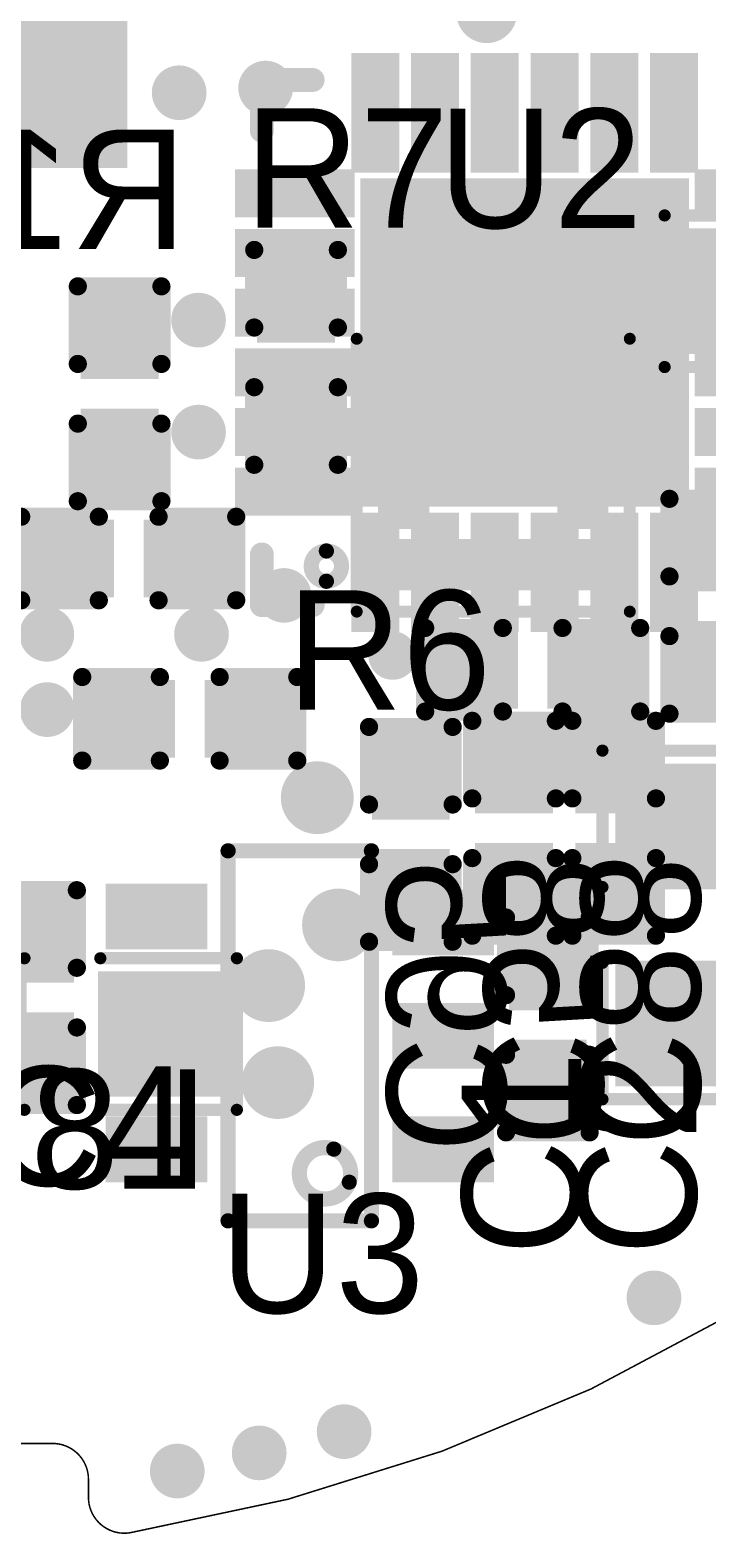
# Model space of a CAD drawing. Extents: x 238.9 to 269.7, y 452.6 to 481.2.
# Drawn here: x 254.73 to 260.4, y 452.61 to 465.21 of the extents above; entities that cross this region are included whole.
import ezdxf

# ---------------------------------------------------------------- set-up
doc = ezdxf.new("R2010")
doc.units = 0
doc.layers.get('0').update_dxf_attribs({"linetype": 'CONTINUOUS'})
for name, color, linetype in [('BOTTOMOVERLAY', 54, 'CONTINUOUS'), ('BOTTOMPASTE', 16, 'CONTINUOUS'), ('BOTTOMSOLDER', 6, 'CONTINUOUS'), ('KEEPOUTLAYER', 6, 'CONTINUOUS'), ('MULTILAYER', 9, 'CONTINUOUS'), ('TOPOVERLAY', 2, 'CONTINUOUS'), ('TOPPASTE', 8, 'CONTINUOUS'), ('TOPSOLDER', 216, 'CONTINUOUS'), ('VIAHOLELAYER', 16, 'CONTINUOUS')]:
    doc.layers.add(name, color=color, linetype=linetype)

# ---------------------------------------------------------------- blocks, each defined once
blk = doc.blocks.new('KEY_P_________B_2')
at = {"layer": 'BOTTOMOVERLAY', "const_width": 0.127}
for points in [[(-0.961, 2.2), (1.071, 2.2)], [(-1.85, -1.483), (-1.85, 1.482)], [(1.833, -1.483), (1.833, 1.438)], [(-1.088, -2.245), (1.071, -2.245)]]:
    blk.add_lwpolyline(points, dxfattribs=at)
at = {"layer": 'BOTTOMOVERLAY', "const_width": 0.0635}
for points in [[(-0.993, 2.2, 1), (-0.929, 2.2, 1)], [(1.039, 2.2, 1), (1.103, 2.2, 1)], [(-1.882, 1.482, 1), (-1.818, 1.482, 1)], [(1.801, 1.438, 1), (1.865, 1.438, 1)], [(-1.882, -1.483, 1), (-1.818, -1.483, 1)], [(1.801, -1.483, 1), (1.865, -1.483, 1)], [(-1.12, -2.245, 1), (-1.056, -2.245, 1)], [(1.039, -2.245, 1), (1.103, -2.245, 1)]]:
    blk.add_lwpolyline(points, format="xyb", close=True, dxfattribs=at)
at = {"layer": 'BOTTOMPASTE'}
for points in [[(-2.25, 1.6), (-1.45, 1.6), (-2.25, 2.8), (-1.45, 2.8)], [(1.45, 1.6), (2.25, 1.6), (1.45, 2.8), (2.25, 2.8)], [(-2.225, 0.4), (-2.825, 0.4), (-2.225, -0.4), (-2.825, -0.4)], [(2.225, -0.4), (2.825, -0.4), (2.225, 0.4), (2.825, 0.4)], [(-2.25, -2.8), (-1.45, -2.8), (-2.25, -1.6), (-1.45, -1.6)], [(1.45, -2.8), (2.25, -2.8), (1.45, -1.6), (2.25, -1.6)]]:
    blk.add_solid(points, dxfattribs=at)
at = {"layer": 'BOTTOMSOLDER'}
for points in [[(-2.326, 1.524), (-1.374, 1.524), (-2.326, 2.876), (-1.374, 2.876)], [(1.374, 1.524), (2.326, 1.524), (1.374, 2.876), (2.326, 2.876)], [(-2.149, 0.476), (-2.901, 0.476), (-2.149, -0.476), (-2.901, -0.476)], [(2.149, -0.476), (2.901, -0.476), (2.149, 0.476), (2.901, 0.476)], [(-2.326, -2.876), (-1.374, -2.876), (-2.326, -1.524), (-1.374, -1.524)], [(1.374, -2.876), (2.326, -2.876), (1.374, -1.524), (2.326, -1.524)]]:
    blk.add_solid(points, dxfattribs=at)
blk = doc.blocks.new('WQFN24_B_5')
at = {"layer": 'BOTTOMOVERLAY', "const_width": 0.2}
for points in [[(-2.2, 2.2), (-2.2, 1.775)], [(-2.2, 2.2), (-1.775, 2.2)], [(1.775, 2.2), (2.2, 2.2)], [(2.2, 2.2), (2.2, 1.775)], [(-2.2, -1.775), (-2.2, -2.2)], [(2.2, -1.775), (2.2, -2.2)], [(-2.2, -2.2), (-1.775, -2.2)], [(1.775, -2.2), (2.2, -2.2)]]:
    blk.add_lwpolyline(points, dxfattribs=at)
at = {"layer": 'BOTTOMOVERLAY'}
for points, const_width in [([(-2.25, 2.2, 1), (-2.15, 2.2, 1)], 0.1), ([(-2.25, 2.2, 1), (-2.15, 2.2, 1)], 0.1), ([(-1.825, 2.2, 1), (-1.725, 2.2, 1)], 0.1), ([(1.725, 2.2, 1), (1.825, 2.2, 1)], 0.1), ([(2.15, 2.2, 1), (2.25, 2.2, 1)], 0.1), ([(2.15, 2.2, 1), (2.25, 2.2, 1)], 0.1), ([(-2.25, 1.775, 1), (-2.15, 1.775, 1)], 0.1), ([(2.15, 1.775, 1), (2.25, 1.775, 1)], 0.1), ([(-2.25, -1.775, 1), (-2.15, -1.775, 1)], 0.1), ([(2.15, -1.775, 1), (2.25, -1.775, 1)], 0.1), ([(-2.725, -2.05, 1), (-2.975, -2.05, 1)], 0.25), ([(-3.037, -2.05, 1), (-2.913, -2.05, 1)], 0.125), ([(-2.787, -2.05, 1), (-2.662, -2.05, 1)], 0.125), ([(-2.25, -2.2, 1), (-2.15, -2.2, 1)], 0.1), ([(-2.25, -2.2, 1), (-2.15, -2.2, 1)], 0.1), ([(-1.825, -2.2, 1), (-1.725, -2.2, 1)], 0.1), ([(1.725, -2.2, 1), (1.825, -2.2, 1)], 0.1), ([(2.15, -2.2, 1), (2.25, -2.2, 1)], 0.1), ([(2.15, -2.2, 1), (2.25, -2.2, 1)], 0.1)]:
    blk.add_lwpolyline(points, format="xyb", close=True, dxfattribs=dict(at, const_width=const_width))
at = {"layer": 'BOTTOMPASTE'}
for points in [[(-1.375, 1.5), (-1.125, 1.5), (-1.375, 2.35), (-1.125, 2.35)], [(-0.875, 1.5), (-0.625, 1.5), (-0.875, 2.35), (-0.625, 2.35)], [(-0.375, 1.5), (-0.125, 1.5), (-0.375, 2.35), (-0.125, 2.35)], [(0.125, 1.5), (0.375, 1.5), (0.125, 2.35), (0.375, 2.35)], [(0.625, 1.5), (0.875, 1.5), (0.625, 2.35), (0.875, 2.35)], [(1.125, 1.5), (1.375, 1.5), (1.125, 2.35), (1.375, 2.35)], [(-2.35, 1.375), (-2.35, 1.125), (-1.5, 1.375), (-1.5, 1.125)], [(-1.3, -1.3), (1.3, -1.3), (-1.3, 1.3), (1.3, 1.3)], [(1.5, 1.375), (1.5, 1.125), (2.35, 1.375), (2.35, 1.125)], [(-2.35, 0.875), (-2.35, 0.625), (-1.5, 0.875), (-1.5, 0.625)], [(1.5, 0.875), (1.5, 0.625), (2.35, 0.875), (2.35, 0.625)], [(-2.35, 0.375), (-2.35, 0.125), (-1.5, 0.375), (-1.5, 0.125)], [(1.5, 0.375), (1.5, 0.125), (2.35, 0.375), (2.35, 0.125)], [(-2.35, -0.125), (-2.35, -0.375), (-1.5, -0.125), (-1.5, -0.375)], [(1.5, -0.125), (1.5, -0.375), (2.35, -0.125), (2.35, -0.375)], [(-2.35, -0.625), (-2.35, -0.875), (-1.5, -0.625), (-1.5, -0.875)], [(1.5, -0.625), (1.5, -0.875), (2.35, -0.625), (2.35, -0.875)], [(-2.35, -1.125), (-2.35, -1.375), (-1.5, -1.125), (-1.5, -1.375)], [(1.5, -1.125), (1.5, -1.375), (2.35, -1.125), (2.35, -1.375)], [(-1.375, -2.35), (-1.125, -2.35), (-1.375, -1.5), (-1.125, -1.5)], [(-0.875, -2.35), (-0.625, -2.35), (-0.875, -1.5), (-0.625, -1.5)], [(-0.375, -2.35), (-0.125, -2.35), (-0.375, -1.5), (-0.125, -1.5)], [(0.125, -2.35), (0.375, -2.35), (0.125, -1.5), (0.375, -1.5)], [(0.625, -2.35), (0.875, -2.35), (0.625, -1.5), (0.875, -1.5)], [(1.125, -2.35), (1.375, -2.35), (1.125, -1.5), (1.375, -1.5)]]:
    blk.add_solid(points, dxfattribs=at)
at = {"layer": 'BOTTOMSOLDER'}
for points in [[(-1.451, 1.424), (-1.049, 1.424), (-1.451, 2.426), (-1.049, 2.426)], [(-0.951, 1.424), (-0.549, 1.424), (-0.951, 2.426), (-0.549, 2.426)], [(-0.451, 1.424), (-0.049, 1.424), (-0.451, 2.426), (-0.049, 2.426)], [(0.049, 1.424), (0.451, 1.424), (0.049, 2.426), (0.451, 2.426)], [(0.549, 1.424), (0.951, 1.424), (0.549, 2.426), (0.951, 2.426)], [(1.049, 1.424), (1.451, 1.424), (1.049, 2.426), (1.451, 2.426)], [(-2.426, 1.451), (-2.426, 1.049), (-1.424, 1.451), (-1.424, 1.049)], [(1.424, 1.451), (1.424, 1.049), (2.426, 1.451), (2.426, 1.049)], [(-1.376, -1.376), (1.376, -1.376), (-1.376, 1.376), (1.376, 1.376)], [(-2.426, 0.951), (-2.426, 0.549), (-1.424, 0.951), (-1.424, 0.549)], [(1.424, 0.951), (1.424, 0.549), (2.426, 0.951), (2.426, 0.549)], [(-2.426, 0.451), (-2.426, 0.049), (-1.424, 0.451), (-1.424, 0.049)], [(1.424, 0.451), (1.424, 0.049), (2.426, 0.451), (2.426, 0.049)], [(-2.426, -0.049), (-2.426, -0.451), (-1.424, -0.049), (-1.424, -0.451)], [(1.424, -0.049), (1.424, -0.451), (2.426, -0.049), (2.426, -0.451)], [(-2.426, -0.549), (-2.426, -0.951), (-1.424, -0.549), (-1.424, -0.951)], [(1.424, -0.549), (1.424, -0.951), (2.426, -0.549), (2.426, -0.951)], [(-2.426, -1.049), (-2.426, -1.451), (-1.424, -1.049), (-1.424, -1.451)], [(1.424, -1.049), (1.424, -1.451), (2.426, -1.049), (2.426, -1.451)], [(-1.451, -2.426), (-1.049, -2.426), (-1.451, -1.424), (-1.049, -1.424)], [(-0.951, -2.426), (-0.549, -2.426), (-0.951, -1.424), (-0.549, -1.424)], [(-0.451, -2.426), (-0.049, -2.426), (-0.451, -1.424), (-0.049, -1.424)], [(0.049, -2.426), (0.451, -2.426), (0.049, -1.424), (0.451, -1.424)], [(0.549, -2.426), (0.951, -2.426), (0.549, -1.424), (0.951, -1.424)], [(1.049, -2.426), (1.451, -2.426), (1.049, -1.424), (1.451, -1.424)]]:
    blk.add_solid(points, dxfattribs=at)
blk = doc.blocks.new('0402R_B_11')
at = {"layer": 'BOTTOMOVERLAY', "const_width": 0.152}
for points in [[(-0.9, 0.35), (-0.9, -0.35)], [(-0.9, 0.35), (-0.25, 0.35)], [(0.25, 0.35), (0.9, 0.35)], [(0.9, 0.35), (0.9, -0.35)], [(-0.9, -0.35), (-0.25, -0.35)], [(0.9, -0.35), (0.25, -0.35)]]:
    blk.add_lwpolyline(points, dxfattribs=at)
at = {"layer": 'BOTTOMOVERLAY', "const_width": 0.0762}
for points in [[(-0.938, 0.35, 1), (-0.862, 0.35, 1)], [(-0.938, 0.35, 1), (-0.862, 0.35, 1)], [(-0.288, 0.35, 1), (-0.212, 0.35, 1)], [(0.212, 0.35, 1), (0.288, 0.35, 1)], [(0.862, 0.35, 1), (0.938, 0.35, 1)], [(0.862, 0.35, 1), (0.938, 0.35, 1)], [(-0.938, -0.35, 1), (-0.862, -0.35, 1)], [(-0.938, -0.35, 1), (-0.862, -0.35, 1)], [(-0.288, -0.35, 1), (-0.212, -0.35, 1)], [(0.212, -0.35, 1), (0.288, -0.35, 1)], [(0.862, -0.35, 1), (0.938, -0.35, 1)], [(0.862, -0.35, 1), (0.938, -0.35, 1)]]:
    blk.add_lwpolyline(points, format="xyb", close=True, dxfattribs=at)
at = {"layer": 'BOTTOMPASTE'}
for points in [[(-0.8, 0.25), (-0.8, -0.25), (-0.2, 0.25), (-0.2, -0.25)], [(0.2, 0.25), (0.2, -0.25), (0.8, 0.25), (0.8, -0.25)]]:
    blk.add_solid(points, dxfattribs=at)
at = {"layer": 'BOTTOMSOLDER'}
for points in [[(-0.876, 0.326), (-0.876, -0.326), (-0.124, 0.326), (-0.124, -0.326)], [(0.124, 0.326), (0.124, -0.326), (0.876, 0.326), (0.876, -0.326)]]:
    blk.add_solid(points, dxfattribs=at)
blk = doc.blocks.new('0402R_B_12')
at = {"layer": 'BOTTOMOVERLAY', "const_width": 0.152}
for points in [[(-0.9, -0.35), (-0.9, 0.35)], [(-0.9, 0.35), (-0.25, 0.35)], [(0.25, 0.35), (0.9, 0.35)], [(0.9, -0.35), (0.9, 0.35)], [(-0.9, -0.35), (-0.25, -0.35)], [(0.25, -0.35), (0.9, -0.35)]]:
    blk.add_lwpolyline(points, dxfattribs=at)
at = {"layer": 'BOTTOMOVERLAY', "const_width": 0.0762}
for points in [[(-0.938, 0.35, 1), (-0.862, 0.35, 1)], [(-0.938, 0.35, 1), (-0.862, 0.35, 1)], [(-0.288, 0.35, 1), (-0.212, 0.35, 1)], [(0.212, 0.35, 1), (0.288, 0.35, 1)], [(0.862, 0.35, 1), (0.938, 0.35, 1)], [(0.862, 0.35, 1), (0.938, 0.35, 1)], [(-0.938, -0.35, 1), (-0.862, -0.35, 1)], [(-0.938, -0.35, 1), (-0.862, -0.35, 1)], [(-0.288, -0.35, 1), (-0.212, -0.35, 1)], [(0.212, -0.35, 1), (0.288, -0.35, 1)], [(0.862, -0.35, 1), (0.938, -0.35, 1)], [(0.862, -0.35, 1), (0.938, -0.35, 1)]]:
    blk.add_lwpolyline(points, format="xyb", close=True, dxfattribs=at)
at = {"layer": 'BOTTOMPASTE'}
for points in [[(-0.8, 0.25), (-0.8, -0.25), (-0.2, 0.25), (-0.2, -0.25)], [(0.2, 0.25), (0.2, -0.25), (0.8, 0.25), (0.8, -0.25)]]:
    blk.add_solid(points, dxfattribs=at)
at = {"layer": 'BOTTOMSOLDER'}
for points in [[(-0.876, 0.326), (-0.876, -0.326), (-0.124, 0.326), (-0.124, -0.326)], [(0.124, 0.326), (0.124, -0.326), (0.876, 0.326), (0.876, -0.326)]]:
    blk.add_solid(points, dxfattribs=at)
blk = doc.blocks.new('0402R_B_22')
at = {"layer": 'BOTTOMOVERLAY', "const_width": 0.152}
for points in [[(-0.9, -0.35), (-0.9, 0.35)], [(-0.9, 0.35), (-0.25, 0.35)], [(0.25, 0.35), (0.9, 0.35)], [(0.9, -0.35), (0.9, 0.35)], [(-0.9, -0.35), (-0.25, -0.35)], [(0.25, -0.35), (0.9, -0.35)]]:
    blk.add_lwpolyline(points, dxfattribs=at)
at = {"layer": 'BOTTOMOVERLAY', "const_width": 0.0762}
for points in [[(-0.938, 0.35, 1), (-0.862, 0.35, 1)], [(-0.938, 0.35, 1), (-0.862, 0.35, 1)], [(-0.288, 0.35, 1), (-0.212, 0.35, 1)], [(0.212, 0.35, 1), (0.288, 0.35, 1)], [(0.862, 0.35, 1), (0.938, 0.35, 1)], [(0.862, 0.35, 1), (0.938, 0.35, 1)], [(-0.938, -0.35, 1), (-0.862, -0.35, 1)], [(-0.938, -0.35, 1), (-0.862, -0.35, 1)], [(-0.288, -0.35, 1), (-0.212, -0.35, 1)], [(0.212, -0.35, 1), (0.288, -0.35, 1)], [(0.862, -0.35, 1), (0.938, -0.35, 1)], [(0.862, -0.35, 1), (0.938, -0.35, 1)]]:
    blk.add_lwpolyline(points, format="xyb", close=True, dxfattribs=at)
at = {"layer": 'BOTTOMPASTE'}
for points in [[(-0.8, 0.25), (-0.8, -0.25), (-0.2, 0.25), (-0.2, -0.25)], [(0.2, 0.25), (0.2, -0.25), (0.8, 0.25), (0.8, -0.25)]]:
    blk.add_solid(points, dxfattribs=at)
at = {"layer": 'BOTTOMSOLDER'}
for points in [[(-0.876, 0.326), (-0.876, -0.326), (-0.124, 0.326), (-0.124, -0.326)], [(0.124, 0.326), (0.124, -0.326), (0.876, 0.326), (0.876, -0.326)]]:
    blk.add_solid(points, dxfattribs=at)
blk = doc.blocks.new('LGA_12_24')
at = {"layer": 'TOPOVERLAY'}
for points, const_width in [([(-0.635, 1.397, 1), (-0.889, 1.397, 1)], 0.127), ([(-0.921, 1.397, 1), (-0.857, 1.397, 1)], 0.0635), ([(-0.667, 1.397, 1), (-0.603, 1.397, 1)], 0.0635), ([(-1.168, 1.143, 1), (-1.118, 1.143, 1)], 0.05), ([(-1.168, 1.143, 1), (-1.118, 1.143, 1)], 0.05), ([(1.118, 1.143, 1), (1.168, 1.143, 1)], 0.05), ([(1.118, 1.143, 1), (1.168, 1.143, 1)], 0.05), ([(-1.168, -1.143, 1), (-1.118, -1.143, 1)], 0.05), ([(-1.168, -1.143, 1), (-1.118, -1.143, 1)], 0.05), ([(1.118, -1.143, 1), (1.168, -1.143, 1)], 0.05), ([(1.118, -1.143, 1), (1.168, -1.143, 1)], 0.05)]:
    blk.add_lwpolyline(points, format="xyb", close=True, dxfattribs=dict(at, const_width=const_width))
at = {"layer": 'TOPOVERLAY', "const_width": 0.1}
for points in [[(-1.143, 1.143), (-1.143, -1.143)], [(-1.143, 1.143), (1.143, 1.143)], [(1.143, 1.143), (1.143, -1.143)], [(-1.143, -1.143), (1.143, -1.143)]]:
    blk.add_lwpolyline(points, dxfattribs=at)
at = {"layer": 'TOPPASTE'}
for points in [[(-0.125, 0.613), (-0.125, 0.888), (-0.375, 0.613), (-0.375, 0.888)], [(0.375, 0.613), (0.375, 0.888), (0.125, 0.613), (0.125, 0.888)], [(-0.888, 0.625), (-0.613, 0.625), (-0.888, 0.875), (-0.613, 0.875)], [(0.613, 0.625), (0.888, 0.625), (0.613, 0.875), (0.888, 0.875)], [(-0.888, 0.125), (-0.613, 0.125), (-0.888, 0.375), (-0.613, 0.375)], [(0.613, 0.125), (0.888, 0.125), (0.613, 0.375), (0.888, 0.375)], [(-0.888, -0.375), (-0.613, -0.375), (-0.888, -0.125), (-0.613, -0.125)], [(0.613, -0.375), (0.888, -0.375), (0.613, -0.125), (0.888, -0.125)], [(-0.888, -0.875), (-0.613, -0.875), (-0.888, -0.625), (-0.613, -0.625)], [(-0.125, -0.888), (-0.125, -0.613), (-0.375, -0.888), (-0.375, -0.613)], [(0.375, -0.888), (0.375, -0.613), (0.125, -0.888), (0.125, -0.613)], [(0.613, -0.875), (0.888, -0.875), (0.613, -0.625), (0.888, -0.625)]]:
    blk.add_solid(points, dxfattribs=at)
at = {"layer": 'TOPSOLDER'}
for points in [[(-0.964, 0.549), (-0.536, 0.549), (-0.964, 0.951), (-0.536, 0.951)], [(-0.049, 0.536), (-0.049, 0.964), (-0.451, 0.536), (-0.451, 0.964)], [(0.451, 0.536), (0.451, 0.964), (0.049, 0.536), (0.049, 0.964)], [(0.536, 0.549), (0.964, 0.549), (0.536, 0.951), (0.964, 0.951)], [(-0.964, 0.049), (-0.536, 0.049), (-0.964, 0.451), (-0.536, 0.451)], [(0.536, 0.049), (0.964, 0.049), (0.536, 0.451), (0.964, 0.451)], [(-0.964, -0.451), (-0.536, -0.451), (-0.964, -0.049), (-0.536, -0.049)], [(0.536, -0.451), (0.964, -0.451), (0.536, -0.049), (0.964, -0.049)], [(-0.964, -0.951), (-0.536, -0.951), (-0.964, -0.549), (-0.536, -0.549)], [(-0.049, -0.964), (-0.049, -0.536), (-0.451, -0.964), (-0.451, -0.536)], [(0.451, -0.964), (0.451, -0.536), (0.049, -0.964), (0.049, -0.536)], [(0.536, -0.951), (0.964, -0.951), (0.536, -0.549), (0.964, -0.549)]]:
    blk.add_solid(points, dxfattribs=at)
blk = doc.blocks.new('0402C_B_26')
at = {"layer": 'BOTTOMOVERLAY', "const_width": 0.152}
for points in [[(-0.25, 0.35), (-0.9, 0.35)], [(-0.9, -0.35), (-0.9, 0.35)], [(0.9, 0.35), (0.25, 0.35)], [(0.9, -0.35), (0.9, 0.35)], [(-0.25, -0.35), (-0.9, -0.35)], [(0.25, -0.35), (0.9, -0.35)]]:
    blk.add_lwpolyline(points, dxfattribs=at)
at = {"layer": 'BOTTOMOVERLAY', "const_width": 0.0762}
for points in [[(-0.938, 0.35, 1), (-0.862, 0.35, 1)], [(-0.938, 0.35, 1), (-0.862, 0.35, 1)], [(-0.288, 0.35, 1), (-0.212, 0.35, 1)], [(0.212, 0.35, 1), (0.288, 0.35, 1)], [(0.862, 0.35, 1), (0.938, 0.35, 1)], [(0.862, 0.35, 1), (0.938, 0.35, 1)], [(-0.938, -0.35, 1), (-0.862, -0.35, 1)], [(-0.938, -0.35, 1), (-0.862, -0.35, 1)], [(-0.288, -0.35, 1), (-0.212, -0.35, 1)], [(0.212, -0.35, 1), (0.288, -0.35, 1)], [(0.862, -0.35, 1), (0.938, -0.35, 1)], [(0.862, -0.35, 1), (0.938, -0.35, 1)]]:
    blk.add_lwpolyline(points, format="xyb", close=True, dxfattribs=at)
at = {"layer": 'BOTTOMPASTE'}
for points in [[(-0.8, 0.25), (-0.8, -0.25), (-0.2, 0.25), (-0.2, -0.25)], [(0.2, 0.25), (0.2, -0.25), (0.8, 0.25), (0.8, -0.25)]]:
    blk.add_solid(points, dxfattribs=at)
at = {"layer": 'BOTTOMSOLDER'}
for points in [[(-0.876, 0.326), (-0.876, -0.326), (-0.124, 0.326), (-0.124, -0.326)], [(0.124, 0.326), (0.124, -0.326), (0.876, 0.326), (0.876, -0.326)]]:
    blk.add_solid(points, dxfattribs=at)
blk = doc.blocks.new('0402C_B_27')
at = {"layer": 'BOTTOMOVERLAY', "const_width": 0.152}
for points in [[(-0.25, 0.35), (-0.9, 0.35)], [(-0.9, -0.35), (-0.9, 0.35)], [(0.9, 0.35), (0.25, 0.35)], [(0.9, -0.35), (0.9, 0.35)], [(-0.25, -0.35), (-0.9, -0.35)], [(0.9, -0.35), (0.25, -0.35)]]:
    blk.add_lwpolyline(points, dxfattribs=at)
at = {"layer": 'BOTTOMOVERLAY', "const_width": 0.0762}
for points in [[(-0.938, 0.35, 1), (-0.862, 0.35, 1)], [(-0.938, 0.35, 1), (-0.862, 0.35, 1)], [(-0.288, 0.35, 1), (-0.212, 0.35, 1)], [(0.212, 0.35, 1), (0.288, 0.35, 1)], [(0.862, 0.35, 1), (0.938, 0.35, 1)], [(0.862, 0.35, 1), (0.938, 0.35, 1)], [(-0.938, -0.35, 1), (-0.862, -0.35, 1)], [(-0.938, -0.35, 1), (-0.862, -0.35, 1)], [(-0.288, -0.35, 1), (-0.212, -0.35, 1)], [(0.212, -0.35, 1), (0.288, -0.35, 1)], [(0.862, -0.35, 1), (0.938, -0.35, 1)], [(0.862, -0.35, 1), (0.938, -0.35, 1)]]:
    blk.add_lwpolyline(points, format="xyb", close=True, dxfattribs=at)
at = {"layer": 'BOTTOMPASTE'}
for points in [[(-0.8, 0.25), (-0.8, -0.25), (-0.2, 0.25), (-0.2, -0.25)], [(0.2, 0.25), (0.2, -0.25), (0.8, 0.25), (0.8, -0.25)]]:
    blk.add_solid(points, dxfattribs=at)
at = {"layer": 'BOTTOMSOLDER'}
for points in [[(-0.876, 0.326), (-0.876, -0.326), (-0.124, 0.326), (-0.124, -0.326)], [(0.124, 0.326), (0.124, -0.326), (0.876, 0.326), (0.876, -0.326)]]:
    blk.add_solid(points, dxfattribs=at)
blk = doc.blocks.new('0402C_B_28')
at = {"layer": 'BOTTOMOVERLAY', "const_width": 0.152}
for points in [[(-0.25, 0.35), (-0.9, 0.35)], [(-0.9, -0.35), (-0.9, 0.35)], [(0.9, 0.35), (0.25, 0.35)], [(0.9, -0.35), (0.9, 0.35)], [(-0.25, -0.35), (-0.9, -0.35)], [(0.9, -0.35), (0.25, -0.35)]]:
    blk.add_lwpolyline(points, dxfattribs=at)
at = {"layer": 'BOTTOMOVERLAY', "const_width": 0.0762}
for points in [[(-0.938, 0.35, 1), (-0.862, 0.35, 1)], [(-0.938, 0.35, 1), (-0.862, 0.35, 1)], [(-0.288, 0.35, 1), (-0.212, 0.35, 1)], [(0.212, 0.35, 1), (0.288, 0.35, 1)], [(0.862, 0.35, 1), (0.938, 0.35, 1)], [(0.862, 0.35, 1), (0.938, 0.35, 1)], [(-0.938, -0.35, 1), (-0.862, -0.35, 1)], [(-0.938, -0.35, 1), (-0.862, -0.35, 1)], [(-0.288, -0.35, 1), (-0.212, -0.35, 1)], [(0.212, -0.35, 1), (0.288, -0.35, 1)], [(0.862, -0.35, 1), (0.938, -0.35, 1)], [(0.862, -0.35, 1), (0.938, -0.35, 1)]]:
    blk.add_lwpolyline(points, format="xyb", close=True, dxfattribs=at)
at = {"layer": 'BOTTOMPASTE'}
for points in [[(-0.8, 0.25), (-0.8, -0.25), (-0.2, 0.25), (-0.2, -0.25)], [(0.2, 0.25), (0.2, -0.25), (0.8, 0.25), (0.8, -0.25)]]:
    blk.add_solid(points, dxfattribs=at)
at = {"layer": 'BOTTOMSOLDER'}
for points in [[(-0.876, 0.326), (-0.876, -0.326), (-0.124, 0.326), (-0.124, -0.326)], [(0.124, 0.326), (0.124, -0.326), (0.876, 0.326), (0.876, -0.326)]]:
    blk.add_solid(points, dxfattribs=at)
blk = doc.blocks.new('0402R_36')
at = {"layer": 'TOPOVERLAY', "const_width": 0.152}
for points in [[(-0.9, -0.35), (-0.9, 0.35)], [(-0.25, 0.35), (-0.9, 0.35)], [(0.9, 0.35), (0.25, 0.35)], [(0.9, -0.35), (0.9, 0.35)], [(-0.25, -0.35), (-0.9, -0.35)], [(0.9, -0.35), (0.25, -0.35)]]:
    blk.add_lwpolyline(points, dxfattribs=at)
at = {"layer": 'TOPOVERLAY', "const_width": 0.0762}
for points in [[(-0.938, 0.35, 1), (-0.862, 0.35, 1)], [(-0.938, 0.35, 1), (-0.862, 0.35, 1)], [(-0.288, 0.35, 1), (-0.212, 0.35, 1)], [(0.212, 0.35, 1), (0.288, 0.35, 1)], [(0.862, 0.35, 1), (0.938, 0.35, 1)], [(0.862, 0.35, 1), (0.938, 0.35, 1)], [(-0.938, -0.35, 1), (-0.862, -0.35, 1)], [(-0.938, -0.35, 1), (-0.862, -0.35, 1)], [(-0.288, -0.35, 1), (-0.212, -0.35, 1)], [(0.212, -0.35, 1), (0.288, -0.35, 1)], [(0.862, -0.35, 1), (0.938, -0.35, 1)], [(0.862, -0.35, 1), (0.938, -0.35, 1)]]:
    blk.add_lwpolyline(points, format="xyb", close=True, dxfattribs=at)
at = {"layer": 'TOPPASTE'}
for points in [[(-0.2, -0.25), (-0.2, 0.25), (-0.8, -0.25), (-0.8, 0.25)], [(0.8, -0.25), (0.8, 0.25), (0.2, -0.25), (0.2, 0.25)]]:
    blk.add_solid(points, dxfattribs=at)
at = {"layer": 'TOPSOLDER'}
for points in [[(-0.124, -0.326), (-0.124, 0.326), (-0.876, -0.326), (-0.876, 0.326)], [(0.876, -0.326), (0.876, 0.326), (0.124, -0.326), (0.124, 0.326)]]:
    blk.add_solid(points, dxfattribs=at)
blk = doc.blocks.new('0402R_58')
at = {"layer": 'TOPOVERLAY', "const_width": 0.152}
for points in [[(-0.9, 0.35), (-0.25, 0.35)], [(-0.9, -0.35), (-0.9, 0.35)], [(0.9, 0.35), (0.25, 0.35)], [(0.9, -0.35), (0.9, 0.35)], [(-0.25, -0.35), (-0.9, -0.35)], [(0.9, -0.35), (0.25, -0.35)]]:
    blk.add_lwpolyline(points, dxfattribs=at)
at = {"layer": 'TOPOVERLAY', "const_width": 0.0762}
for points in [[(-0.938, 0.35, 1), (-0.862, 0.35, 1)], [(-0.938, 0.35, 1), (-0.862, 0.35, 1)], [(-0.288, 0.35, 1), (-0.212, 0.35, 1)], [(0.212, 0.35, 1), (0.288, 0.35, 1)], [(0.862, 0.35, 1), (0.938, 0.35, 1)], [(0.862, 0.35, 1), (0.938, 0.35, 1)], [(-0.938, -0.35, 1), (-0.862, -0.35, 1)], [(-0.938, -0.35, 1), (-0.862, -0.35, 1)], [(-0.288, -0.35, 1), (-0.212, -0.35, 1)], [(0.212, -0.35, 1), (0.288, -0.35, 1)], [(0.862, -0.35, 1), (0.938, -0.35, 1)], [(0.862, -0.35, 1), (0.938, -0.35, 1)]]:
    blk.add_lwpolyline(points, format="xyb", close=True, dxfattribs=at)
at = {"layer": 'TOPPASTE'}
for points in [[(-0.2, -0.25), (-0.2, 0.25), (-0.8, -0.25), (-0.8, 0.25)], [(0.8, -0.25), (0.8, 0.25), (0.2, -0.25), (0.2, 0.25)]]:
    blk.add_solid(points, dxfattribs=at)
at = {"layer": 'TOPSOLDER'}
for points in [[(-0.124, -0.326), (-0.124, 0.326), (-0.876, -0.326), (-0.876, 0.326)], [(0.876, -0.326), (0.876, 0.326), (0.124, -0.326), (0.124, 0.326)]]:
    blk.add_solid(points, dxfattribs=at)
blk = doc.blocks.new('TAN_0603_60')
at = {"layer": 'TOPOVERLAY', "const_width": 0.102}
for points in [[(-1.651, 0.635), (-1.651, -0.635)], [(-1.46, 0.635), (-1.651, 0.635)], [(-0.318, 0.635), (-1.46, 0.635)], [(-1.46, 0.635), (-1.46, -0.635)], [(1.46, 0.635), (0.318, 0.635)], [(1.46, 0.635), (1.46, -0.635)], [(-1.46, 0.381), (-1.587, 0.381)], [(-1.46, 0.127), (-1.587, 0.127)], [(-1.46, -0.127), (-1.651, -0.127)], [(-1.46, -0.381), (-1.587, -0.381)], [(-1.397, -0.635), (-1.651, -0.635)], [(-0.318, -0.635), (-1.46, -0.635)], [(1.46, -0.635), (0.318, -0.635)]]:
    blk.add_lwpolyline(points, dxfattribs=at)
at = {"layer": 'TOPOVERLAY'}
for points, const_width in [([(-1.676, 0.635, 1), (-1.626, 0.635, 1)], 0.0508), ([(-1.676, 0.635, 1), (-1.626, 0.635, 1)], 0.051), ([(-1.486, 0.635, 1), (-1.435, 0.635, 1)], 0.051), ([(-1.486, 0.635, 1), (-1.435, 0.635, 1)], 0.0508), ([(-1.486, 0.635, 1), (-1.435, 0.635, 1)], 0.0508), ([(-0.343, 0.635, 1), (-0.292, 0.635, 1)], 0.0508), ([(0.292, 0.635, 1), (0.343, 0.635, 1)], 0.0508), ([(1.435, 0.635, 1), (1.486, 0.635, 1)], 0.0508), ([(1.435, 0.635, 1), (1.486, 0.635, 1)], 0.0508), ([(-1.613, 0.381, 1), (-1.562, 0.381, 1)], 0.051), ([(-1.486, 0.381, 1), (-1.435, 0.381, 1)], 0.051), ([(-1.613, 0.127, 1), (-1.562, 0.127, 1)], 0.051), ([(-1.486, 0.127, 1), (-1.435, 0.127, 1)], 0.051), ([(-1.676, -0.127, 1), (-1.626, -0.127, 1)], 0.051), ([(-1.486, -0.127, 1), (-1.435, -0.127, 1)], 0.051), ([(-1.613, -0.381, 1), (-1.562, -0.381, 1)], 0.051), ([(-1.486, -0.381, 1), (-1.435, -0.381, 1)], 0.051), ([(-1.676, -0.635, 1), (-1.626, -0.635, 1)], 0.051), ([(-1.676, -0.635, 1), (-1.626, -0.635, 1)], 0.0508), ([(-1.486, -0.635, 1), (-1.435, -0.635, 1)], 0.0508), ([(-1.486, -0.635, 1), (-1.435, -0.635, 1)], 0.0508), ([(-1.422, -0.635, 1), (-1.372, -0.635, 1)], 0.051), ([(-0.343, -0.635, 1), (-0.292, -0.635, 1)], 0.0508), ([(0.292, -0.635, 1), (0.343, -0.635, 1)], 0.0508), ([(1.435, -0.635, 1), (1.486, -0.635, 1)], 0.0508), ([(1.435, -0.635, 1), (1.486, -0.635, 1)], 0.0508)]:
    blk.add_lwpolyline(points, format="xyb", close=True, dxfattribs=dict(at, const_width=const_width))
at = {"layer": 'TOPPASTE'}
for points in [[(-1.275, -0.45), (-0.376, -0.45), (-1.275, 0.45), (-0.376, 0.45)], [(0.376, -0.45), (1.275, -0.45), (0.376, 0.45), (1.275, 0.45)]]:
    blk.add_solid(points, dxfattribs=at)
at = {"layer": 'TOPSOLDER'}
for points in [[(-1.352, -0.526), (-0.299, -0.526), (-1.352, 0.526), (-0.299, 0.526)], [(0.299, -0.526), (1.352, -0.526), (0.299, 0.526), (1.352, 0.526)]]:
    blk.add_solid(points, dxfattribs=at)
blk = doc.blocks.new('0402C_62')
at = {"layer": 'TOPOVERLAY', "const_width": 0.152}
for points in [[(-0.25, 0.35), (-0.9, 0.35)], [(-0.9, 0.35), (-0.9, -0.35)], [(0.25, 0.35), (0.9, 0.35)], [(0.9, 0.35), (0.9, -0.35)], [(-0.9, -0.35), (-0.25, -0.35)], [(0.25, -0.35), (0.9, -0.35)]]:
    blk.add_lwpolyline(points, dxfattribs=at)
at = {"layer": 'TOPOVERLAY', "const_width": 0.0762}
for points in [[(-0.938, 0.35, 1), (-0.862, 0.35, 1)], [(-0.938, 0.35, 1), (-0.862, 0.35, 1)], [(-0.288, 0.35, 1), (-0.212, 0.35, 1)], [(0.212, 0.35, 1), (0.288, 0.35, 1)], [(0.862, 0.35, 1), (0.938, 0.35, 1)], [(0.862, 0.35, 1), (0.938, 0.35, 1)], [(-0.938, -0.35, 1), (-0.862, -0.35, 1)], [(-0.938, -0.35, 1), (-0.862, -0.35, 1)], [(-0.288, -0.35, 1), (-0.212, -0.35, 1)], [(0.212, -0.35, 1), (0.288, -0.35, 1)], [(0.862, -0.35, 1), (0.938, -0.35, 1)], [(0.862, -0.35, 1), (0.938, -0.35, 1)]]:
    blk.add_lwpolyline(points, format="xyb", close=True, dxfattribs=at)
at = {"layer": 'TOPPASTE'}
for points in [[(-0.2, -0.25), (-0.2, 0.25), (-0.8, -0.25), (-0.8, 0.25)], [(0.8, -0.25), (0.8, 0.25), (0.2, -0.25), (0.2, 0.25)]]:
    blk.add_solid(points, dxfattribs=at)
at = {"layer": 'TOPSOLDER'}
for points in [[(-0.124, -0.326), (-0.124, 0.326), (-0.876, -0.326), (-0.876, 0.326)], [(0.876, -0.326), (0.876, 0.326), (0.124, -0.326), (0.124, 0.326)]]:
    blk.add_solid(points, dxfattribs=at)
blk = doc.blocks.new('0603C_63')
at = {"layer": 'TOPOVERLAY', "const_width": 0.102}
for points in [[(-1.46, 0.635), (-0.318, 0.635)], [(-1.46, 0.635), (-1.46, -0.635)], [(0.318, 0.635), (1.46, 0.635)], [(1.46, 0.635), (1.46, -0.635)], [(-1.46, -0.635), (-0.318, -0.635)], [(0.318, -0.635), (1.46, -0.635)]]:
    blk.add_lwpolyline(points, dxfattribs=at)
at = {"layer": 'TOPOVERLAY', "const_width": 0.0508}
for points in [[(-1.486, 0.635, 1), (-1.435, 0.635, 1)], [(-1.486, 0.635, 1), (-1.435, 0.635, 1)], [(-0.343, 0.635, 1), (-0.292, 0.635, 1)], [(0.292, 0.635, 1), (0.343, 0.635, 1)], [(1.435, 0.635, 1), (1.486, 0.635, 1)], [(1.435, 0.635, 1), (1.486, 0.635, 1)], [(-1.486, -0.635, 1), (-1.435, -0.635, 1)], [(-1.486, -0.635, 1), (-1.435, -0.635, 1)], [(-0.343, -0.635, 1), (-0.292, -0.635, 1)], [(0.292, -0.635, 1), (0.343, -0.635, 1)], [(1.435, -0.635, 1), (1.486, -0.635, 1)], [(1.435, -0.635, 1), (1.486, -0.635, 1)]]:
    blk.add_lwpolyline(points, format="xyb", close=True, dxfattribs=at)
at = {"layer": 'TOPPASTE'}
for points in [[(-1.275, -0.45), (-0.376, -0.45), (-1.275, 0.45), (-0.376, 0.45)], [(0.375, -0.45), (1.275, -0.45), (0.375, 0.45), (1.275, 0.45)]]:
    blk.add_solid(points, dxfattribs=at)
at = {"layer": 'TOPSOLDER'}
for points in [[(-1.352, -0.526), (-0.299, -0.526), (-1.352, 0.526), (-0.299, 0.526)], [(0.299, -0.526), (1.352, -0.526), (0.299, 0.526), (1.352, 0.526)]]:
    blk.add_solid(points, dxfattribs=at)
blk = doc.blocks.new('0402C_64')
at = {"layer": 'TOPOVERLAY', "const_width": 0.152}
for points in [[(-0.9, 0.35), (-0.9, -0.35)], [(-0.25, 0.35), (-0.9, 0.35)], [(0.25, 0.35), (0.9, 0.35)], [(0.9, 0.35), (0.9, -0.35)], [(-0.9, -0.35), (-0.25, -0.35)], [(0.25, -0.35), (0.9, -0.35)]]:
    blk.add_lwpolyline(points, dxfattribs=at)
at = {"layer": 'TOPOVERLAY', "const_width": 0.0762}
for points in [[(-0.938, 0.35, 1), (-0.862, 0.35, 1)], [(-0.938, 0.35, 1), (-0.862, 0.35, 1)], [(-0.288, 0.35, 1), (-0.212, 0.35, 1)], [(0.212, 0.35, 1), (0.288, 0.35, 1)], [(0.862, 0.35, 1), (0.938, 0.35, 1)], [(0.862, 0.35, 1), (0.938, 0.35, 1)], [(-0.938, -0.35, 1), (-0.862, -0.35, 1)], [(-0.938, -0.35, 1), (-0.862, -0.35, 1)], [(-0.288, -0.35, 1), (-0.212, -0.35, 1)], [(0.212, -0.35, 1), (0.288, -0.35, 1)], [(0.862, -0.35, 1), (0.938, -0.35, 1)], [(0.862, -0.35, 1), (0.938, -0.35, 1)]]:
    blk.add_lwpolyline(points, format="xyb", close=True, dxfattribs=at)
at = {"layer": 'TOPPASTE'}
for points in [[(-0.2, -0.25), (-0.2, 0.25), (-0.8, -0.25), (-0.8, 0.25)], [(0.8, -0.25), (0.8, 0.25), (0.2, -0.25), (0.2, 0.25)]]:
    blk.add_solid(points, dxfattribs=at)
at = {"layer": 'TOPSOLDER'}
for points in [[(-0.124, -0.326), (-0.124, 0.326), (-0.876, -0.326), (-0.876, 0.326)], [(0.876, -0.326), (0.876, 0.326), (0.124, -0.326), (0.124, 0.326)]]:
    blk.add_solid(points, dxfattribs=at)
blk = doc.blocks.new('0402C_65')
at = {"layer": 'TOPOVERLAY', "const_width": 0.152}
for points in [[(-0.9, 0.35), (-0.9, -0.35)], [(-0.9, 0.35), (-0.25, 0.35)], [(0.25, 0.35), (0.9, 0.35)], [(0.9, 0.35), (0.9, -0.35)], [(-0.9, -0.35), (-0.25, -0.35)], [(0.25, -0.35), (0.9, -0.35)]]:
    blk.add_lwpolyline(points, dxfattribs=at)
at = {"layer": 'TOPOVERLAY', "const_width": 0.0762}
for points in [[(-0.938, 0.35, 1), (-0.862, 0.35, 1)], [(-0.938, 0.35, 1), (-0.862, 0.35, 1)], [(-0.288, 0.35, 1), (-0.212, 0.35, 1)], [(0.212, 0.35, 1), (0.288, 0.35, 1)], [(0.862, 0.35, 1), (0.938, 0.35, 1)], [(0.862, 0.35, 1), (0.938, 0.35, 1)], [(-0.938, -0.35, 1), (-0.862, -0.35, 1)], [(-0.938, -0.35, 1), (-0.862, -0.35, 1)], [(-0.288, -0.35, 1), (-0.212, -0.35, 1)], [(0.212, -0.35, 1), (0.288, -0.35, 1)], [(0.862, -0.35, 1), (0.938, -0.35, 1)], [(0.862, -0.35, 1), (0.938, -0.35, 1)]]:
    blk.add_lwpolyline(points, format="xyb", close=True, dxfattribs=at)
at = {"layer": 'TOPPASTE'}
for points in [[(-0.2, -0.25), (-0.2, 0.25), (-0.8, -0.25), (-0.8, 0.25)], [(0.8, -0.25), (0.8, 0.25), (0.2, -0.25), (0.2, 0.25)]]:
    blk.add_solid(points, dxfattribs=at)
at = {"layer": 'TOPSOLDER'}
for points in [[(-0.124, -0.326), (-0.124, 0.326), (-0.876, -0.326), (-0.876, 0.326)], [(0.876, -0.326), (0.876, 0.326), (0.124, -0.326), (0.124, 0.326)]]:
    blk.add_solid(points, dxfattribs=at)
blk = doc.blocks.new('L_0603_B_73')
at = {"layer": 'BOTTOMOVERLAY', "const_width": 0.102}
for points in [[(-1.461, 0.635), (-1.461, -0.635)], [(-1.461, 0.635), (-0.318, 0.635)], [(0.318, 0.635), (1.46, 0.635)], [(1.46, 0.635), (1.46, -0.635)], [(-1.461, -0.635), (-0.318, -0.635)], [(0.318, -0.635), (1.46, -0.635)]]:
    blk.add_lwpolyline(points, dxfattribs=at)
at = {"layer": 'BOTTOMOVERLAY', "const_width": 0.0508}
for points in [[(-1.486, 0.635, 1), (-1.435, 0.635, 1)], [(-1.486, 0.635, 1), (-1.435, 0.635, 1)], [(-0.343, 0.635, 1), (-0.292, 0.635, 1)], [(0.292, 0.635, 1), (0.343, 0.635, 1)], [(1.435, 0.635, 1), (1.486, 0.635, 1)], [(1.435, 0.635, 1), (1.486, 0.635, 1)], [(-1.486, -0.635, 1), (-1.435, -0.635, 1)], [(-1.486, -0.635, 1), (-1.435, -0.635, 1)], [(-0.343, -0.635, 1), (-0.292, -0.635, 1)], [(0.292, -0.635, 1), (0.343, -0.635, 1)], [(1.435, -0.635, 1), (1.486, -0.635, 1)], [(1.435, -0.635, 1), (1.486, -0.635, 1)]]:
    blk.add_lwpolyline(points, format="xyb", close=True, dxfattribs=at)
at = {"layer": 'BOTTOMPASTE'}
for points in [[(-1.275, -0.45), (-0.376, -0.45), (-1.275, 0.45), (-0.376, 0.45)], [(0.376, -0.45), (1.275, -0.45), (0.376, 0.45), (1.275, 0.45)]]:
    blk.add_solid(points, dxfattribs=at)
at = {"layer": 'BOTTOMSOLDER'}
for points in [[(-1.352, -0.526), (-0.299, -0.526), (-1.352, 0.526), (-0.299, 0.526)], [(0.299, -0.526), (1.352, -0.526), (0.299, 0.526), (1.352, 0.526)]]:
    blk.add_solid(points, dxfattribs=at)
blk = doc.blocks.new('SOT_23_5_87')
at = {"layer": 'TOPOVERLAY', "const_width": 0.127}
for points in [[(0.6, 1.55), (0.6, -1.55)], [(1.8, 1.55), (0.6, 1.55)], [(1.8, 1.55), (1.8, -1.55)], [(1.8, -1.55), (0.6, -1.55)]]:
    blk.add_lwpolyline(points, dxfattribs=at)
at = {"layer": 'TOPOVERLAY', "const_width": 0.0635}
for points in [[(0.568, 1.55, 1), (0.632, 1.55, 1)], [(0.568, 1.55, 1), (0.632, 1.55, 1)], [(1.768, 1.55, 1), (1.832, 1.55, 1)], [(1.768, 1.55, 1), (1.832, 1.55, 1)], [(0.754, 1.226, 1), (0.817, 1.226, 1)], [(0.754, 1.226, 1), (0.817, 1.226, 1)], [(0.883, 0.949, 1), (0.947, 0.949, 1)], [(0.883, 0.949, 1), (0.947, 0.949, 1)], [(0.568, -1.55, 1), (0.632, -1.55, 1)], [(0.568, -1.55, 1), (0.632, -1.55, 1)], [(1.768, -1.55, 1), (1.832, -1.55, 1)], [(1.768, -1.55, 1), (1.832, -1.55, 1)]]:
    blk.add_lwpolyline(points, format="xyb", close=True, dxfattribs=at)
at = {"layer": 'TOPOVERLAY', "const_width": 0.127}
for points in [[(0.786, 1.226, -2.405303), (0.915, 0.949)], [(0.915, 0.949, -0.403519), (0.786, 1.226)]]:
    blk.add_lwpolyline(points, format="xyb", dxfattribs=at)
at = {"layer": 'TOPPASTE'}
for points in [[(-0.35, 0.75), (0.35, 0.75), (-0.35, 1.15), (0.35, 1.15)], [(2.05, 0.75), (2.75, 0.75), (2.05, 1.15), (2.75, 1.15)], [(-0.35, -0.2), (0.35, -0.2), (-0.35, 0.2), (0.35, 0.2)], [(-0.35, -1.15), (0.35, -1.15), (-0.35, -0.75), (0.35, -0.75)], [(2.05, -1.2), (2.75, -1.2), (2.05, -0.8), (2.75, -0.8)]]:
    blk.add_solid(points, dxfattribs=at)
at = {"layer": 'TOPSOLDER'}
for points in [[(-0.426, 0.674), (0.426, 0.674), (-0.426, 1.226), (0.426, 1.226)], [(1.974, 0.674), (2.826, 0.674), (1.974, 1.226), (2.826, 1.226)], [(-0.426, -0.276), (0.426, -0.276), (-0.426, 0.276), (0.426, 0.276)], [(-0.426, -1.226), (0.426, -1.226), (-0.426, -0.674), (0.426, -0.674)], [(1.974, -1.276), (2.826, -1.276), (1.974, -0.724), (2.826, -0.724)]]:
    blk.add_solid(points, dxfattribs=at)

msp = doc.modelspace()

# ---------------------------------------------------------------- linework, layer by layer
at = {"layer": 'KEEPOUTLAYER', "const_width": 0.0127}
for points in [[(262.805, 456.045, -0.140746), (255.571, 452.618)], [(254.922, 453.366, -0.414214), (255.222, 453.066)], [(255.571, 452.618, -0.462706), (255.222, 452.914)]]:
    msp.add_lwpolyline(points, format="xyb", dxfattribs=at)
for points in [[(251.522, 453.366), (254.922, 453.366)], [(255.222, 452.914), (255.222, 453.066)]]:
    msp.add_lwpolyline(points, dxfattribs=at)
at = {"layer": 'KEEPOUTLAYER', "const_width": 0.00635}
for points in [[(254.919, 453.366, 1), (254.925, 453.366, 1)], [(254.919, 453.366, 1), (254.925, 453.366, 1)], [(255.219, 453.066, 1), (255.225, 453.066, 1)], [(255.219, 453.066, 1), (255.225, 453.066, 1)], [(255.219, 452.914, 1), (255.225, 452.914, 1)], [(255.219, 452.914, 1), (255.225, 452.914, 1)], [(255.568, 452.618, 1), (255.574, 452.618, 1)], [(255.568, 452.618, 1), (255.574, 452.618, 1)]]:
    msp.add_lwpolyline(points, format="xyb", close=True, dxfattribs=at)
at = {"layer": 'MULTILAYER'}
for points, const_width in [([(258.429, 465.352, 1), (258.683, 465.352, 1)], 0.254), ([(255.867, 464.682, 1), (256.096, 464.682, 1)], 0.229), ([(256.591, 464.721, 1), (256.82, 464.721, 1)], 0.229), ([(258.203, 463.142, 1), (258.453, 463.142, 1)], 0.25), ([(259.296, 463.136, 1), (259.546, 463.136, 1)], 0.25), ([(256.029, 462.777, 1), (256.258, 462.777, 1)], 0.229), ([(256.029, 461.839, 1), (256.258, 461.839, 1)], 0.229), ([(256.745, 460.471, 1), (256.973, 460.471, 1)], 0.229), ([(254.759, 460.145, 1), (254.988, 460.145, 1)], 0.229), ([(256.054, 460.145, 1), (256.283, 460.145, 1)], 0.229), ([(257.667, 459.967, 1), (257.87, 459.967, 1)], 0.203), ([(254.762, 459.514, 1), (254.991, 459.514, 1)], 0.229), ([(256.985, 458.776, 1), (257.29, 458.776, 1)], 0.305), ([(257.163, 457.71, 1), (257.467, 457.71, 1)], 0.305), ([(256.578, 457.202, 1), (256.883, 457.202, 1)], 0.305), ([(256.655, 456.389, 1), (256.959, 456.389, 1)], 0.305), ([(259.842, 454.586, 1), (260.071, 454.586, 1)], 0.229), ([(257.248, 453.465, 1), (257.477, 453.465, 1)], 0.229), ([(256.537, 453.287, 1), (256.766, 453.287, 1)], 0.229), ([(255.851, 453.135, 1), (256.08, 453.135, 1)], 0.229)]:
    msp.add_lwpolyline(points, format="xyb", close=True, dxfattribs=dict(at, const_width=const_width))
at = {"layer": 'VIAHOLELAYER'}
for points, const_width in [([(255.918, 464.682, 1), (256.045, 464.682, 1)], 0.127), ([(256.642, 464.721, 1), (256.769, 464.721, 1)], 0.127), ([(258.278, 463.142, 1), (258.378, 463.142, 1)], 0.1), ([(259.371, 463.136, 1), (259.471, 463.136, 1)], 0.1), ([(256.08, 462.777, 1), (256.207, 462.777, 1)], 0.127), ([(256.08, 461.839, 1), (256.207, 461.839, 1)], 0.127), ([(256.796, 460.471, 1), (256.923, 460.471, 1)], 0.127), ([(254.81, 460.145, 1), (254.937, 460.145, 1)], 0.127), ([(256.105, 460.145, 1), (256.232, 460.145, 1)], 0.127), ([(257.705, 459.967, 1), (257.832, 459.967, 1)], 0.127), ([(254.813, 459.514, 1), (254.94, 459.514, 1)], 0.127), ([(257.061, 458.776, 1), (257.213, 458.776, 1)], 0.152), ([(257.239, 457.71, 1), (257.391, 457.71, 1)], 0.152), ([(256.655, 457.202, 1), (256.807, 457.202, 1)], 0.152), ([(256.731, 456.389, 1), (256.883, 456.389, 1)], 0.152), ([(259.893, 454.586, 1), (260.02, 454.586, 1)], 0.127), ([(257.299, 453.465, 1), (257.426, 453.465, 1)], 0.127), ([(256.588, 453.287, 1), (256.715, 453.287, 1)], 0.127), ([(255.902, 453.135, 1), (256.029, 453.135, 1)], 0.127)]:
    msp.add_lwpolyline(points, format="xyb", close=True, dxfattribs=dict(at, const_width=const_width))

# ---------------------------------------------------------------- block references
for name, p, rotation in [('KEY_P_________B_2', (253.222, 466.927), 360), ('WQFN24_B_5', (258.874, 462.589), 90), ('TAN_0603_60', (261.506, 463.019), 180), ('0402R_58', (256.96, 462.465), 270), ('0402R_B_11', (255.483, 462.16), 90), ('LGA_12_24', (258.611, 461.478), 90), ('0402C_62', (260.436, 460.38), 90), ('0402R_B_12', (255.559, 460.78), 360), ('0402R_36', (258.941, 459.848), 180), ('0402R_B_22', (256.07, 459.437), 360), ('0402C_B_28', (258.785, 458.52), 270), ('0402C_B_26', (259.623, 458.52), 270), ('0402C_B_27', (257.921, 458.469), 270), ('0603C_63', (260.16, 457.71), 90), ('SOT_23_5_87', (258.191, 456.781), 180), ('0402C_65', (254.775, 457.101), 90), ('0402C_64', (259.068, 456.872), 90), ('L_0603_B_73', (255.004, 456.796), 360)]:
    msp.add_blockref(name, p, dxfattribs=dict(rotation=rotation))

# ---------------------------------------------------------------- texts
at = {"layer": 'BOTTOMOVERLAY', "text_generation_flag": 2}
for s, p in [('R17', (256.045, 463.374)), ('L8', (256.223, 455.5))]:
    msp.add_text(s, height=1, dxfattribs=at).set_placement(p)
for s, p in [('C58', (258.531, 455.853)), ('C88', (259.344, 455.853)), ('C95', (257.718, 455.802))]:
    msp.add_text(s, height=1, rotation=270, dxfattribs=at).set_placement(p)
at = {"layer": 'TOPOVERLAY'}
for s, p in [('R7', (256.528, 463.552)), ('U2', (258.15, 463.549)), ('R6', (256.883, 459.514)), ('C4', (254.369, 455.526)), ('U3', (256.324, 454.459))]:
    msp.add_text(s, height=1, dxfattribs=at).set_placement(p)
for s, p in [('C1', (259.347, 454.942)), ('C2', (260.312, 454.942))]:
    msp.add_text(s, height=1, rotation=90, dxfattribs=at).set_placement(p)

doc.saveas('drawing.dxf')
